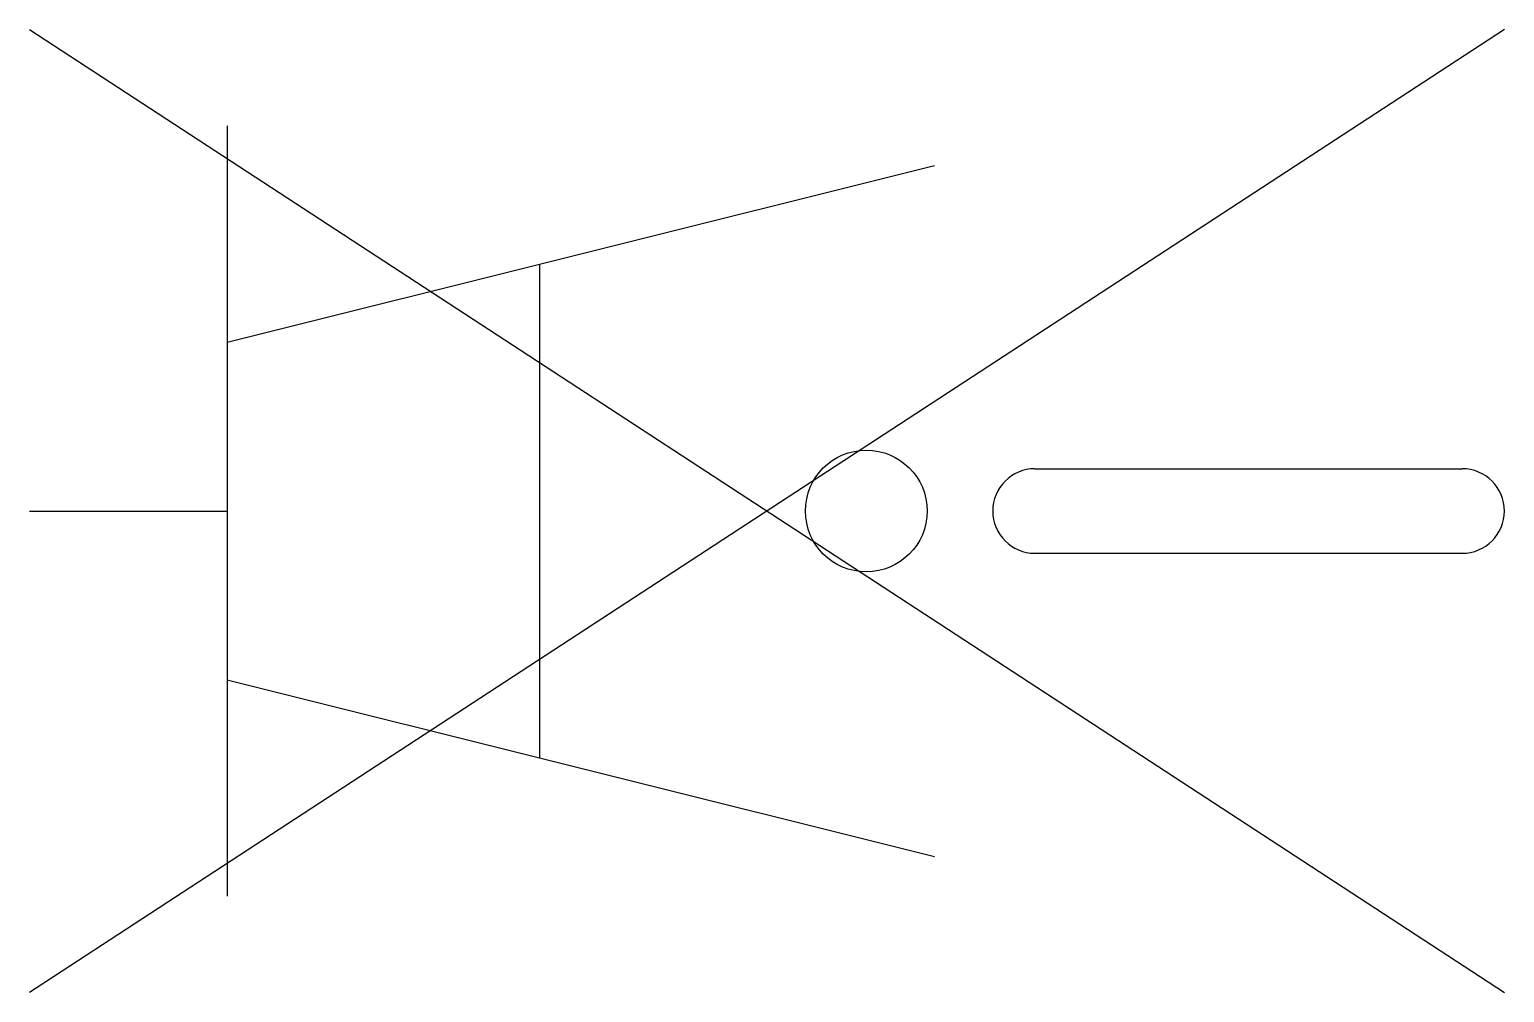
# Model space of a CAD drawing. Header units: metres. Extents: x 0 to 11.2, y -3.7 to 3.7.
import ezdxf

# ---------------------------------------------------------------- set-up
doc = ezdxf.new("R2010")
doc.units = ezdxf.units.M

msp = doc.modelspace()

# ---------------------------------------------------------------- linework, layer by layer
for p, q in [((11.202, 3.655), (0, -3.655)), ((0, 3.655), (11.202, -3.655)), ((1.5, 2.924), (1.5, -2.924)), ((1.5, 1.283), (6.874, 2.623)), ((3.874, 1.875), (3.874, -1.875)), ((1.5, 1.283), (1.5, -1.283)), ((7.636, 0.321), (10.88, 0.321)), ((0, 0), (1.5, 0)), ((7.636, -0.321), (10.88, -0.321)), ((1.5, -1.283), (6.874, -2.623))]:
    msp.add_line(p, q)
msp.add_circle((6.355, 0), 0.462)
for centre, start, end in [((7.636, 0), 90, 270), ((10.88, 0), 270, 90)]:
    msp.add_arc(centre, 0.321, start, end)

doc.saveas('drawing.dxf')
